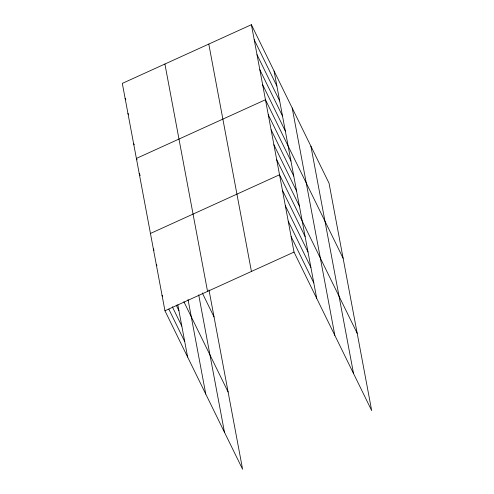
<?xml version="1.0" encoding="UTF-8"?>
<svg xmlns="http://www.w3.org/2000/svg" width="494" height="494" viewBox="0 0 494 494"><rect width="100%" height="100%" fill="white"/><g stroke="black" fill="none" stroke-linecap="round" stroke-linejoin="round"><path stroke-width="0.74" d="M251.39 24.7L294.029 252.082L371.686 410.607L329.047 183.225L251.39 24.7L122.314 83.393L164.953 310.775L242.61 469.3L208.981 289.941M150.454 233.464L279.53 174.771L357.187 333.296M164.953 310.775L294.029 252.082M254.2 39.705L276.868 85.981M257.016 54.717L279.684 100.986M259.832 69.722L282.5 115.991M262.641 84.727L285.31 131.003M343.12 258.263L265.457 99.739L136.387 158.432L137.06 159.809M268.273 114.744L290.941 161.013M271.089 129.749L293.757 176.025M273.898 144.761L296.567 191.03M276.714 159.766L299.383 206.035M282.426 190.233L305.094 236.509M285.328 205.695L307.997 251.971M288.224 221.158L310.893 267.433M291.127 236.62L313.795 282.895M125.13 98.399L125.803 99.782M127.94 113.41L128.619 114.787M133.571 143.421L134.245 144.804M202.281 292.942L214.044 316.95M139.197 173.437L140.216 175.506M183.879 301.692L228.117 391.989M153.356 248.927L154.029 250.31M156.252 264.389L156.931 265.772M176.216 305.138L178.921 310.664M172.35 306.786L181.823 326.126M162.051 295.313L162.73 296.696M168.818 309.127L184.719 341.589M310.899 146.181L353.537 373.563M292.201 108.013L334.839 335.401M274.059 70.969L316.697 298.357M208.795 44.071L251.434 271.453M164.91 64.022L207.548 291.404M198.712 294.918L224.467 432.256M188.035 299.525L205.77 394.089M177.815 304.773L187.621 357.051"/></g></svg>
